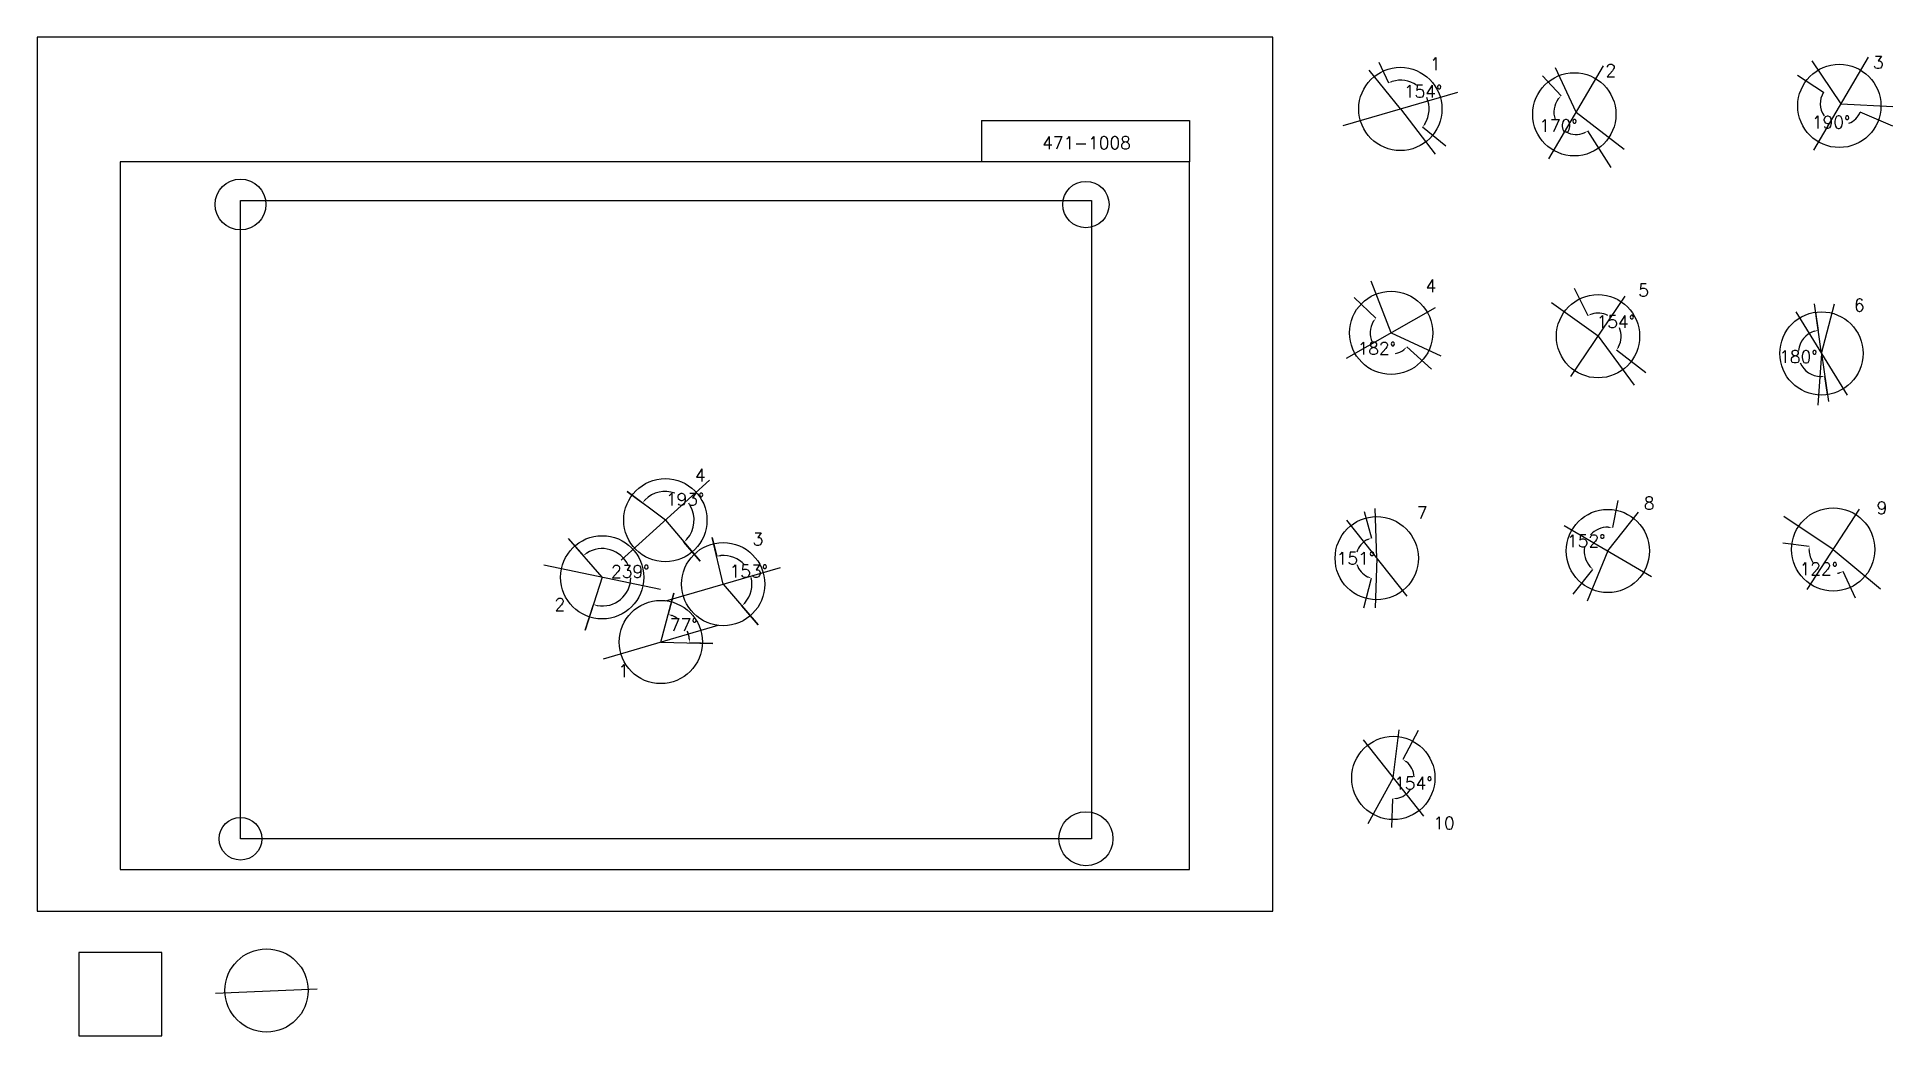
# Model space of a CAD drawing. Extents: x 0 to 2230150, y -150000 to 1050000.
import ezdxf

# ---------------------------------------------------------------- set-up
doc = ezdxf.new("R2010")
doc.units = 0
doc.header["$MEASUREMENT"] = 0
doc.layers.get('0').update_dxf_attribs({"linetype": 'CONTINUOUS'})
doc.layers.get('Defpoints').update_dxf_attribs({"linetype": 'CONTINUOUS'})
for name, color, linetype in [('_0-0_', 7, 'CONTINUOUS'), ('_0-1_V-nasSTD', 7, 'CONTINUOUS'), ('_0-2_番号', 7, 'CONTINUOUS'), ('ADD_LINE', 7, 'CONTINUOUS'), ('文字', 7, 'CONTINUOUS'), ('画像', 7, 'CONTINUOUS')]:
    doc.layers.add(name, color=color, linetype=linetype)
doc.layers.add('位置合わせ用', color=7, linetype='CONTINUOUS', plot=False)
doc.styles.get("Standard").update_dxf_attribs({"font": 'txt', "height": 15000, "bigfont": 'bigfont.shx'})
doc.dimstyles.get("Standard").update_dxf_attribs({"dimtxt": 0.18, "dimasz": 0.18, "dimexe": 0.18, "dimexo": 0.0625, "dimgap": 0.09, "dimtad": 0, "dimtih": 1, "dimtoh": 1, "dimdec": 4, "dimzin": 0, "dimdsep": 46, "dimtxsty": 'Standard', "dimcen": 0.09, "dimadec": 0, "dimazin": 0, "dimtfac": 1, "dimtdec": 4, "dimtofl": 0, "dimtmove": 0, "dimatfit": 3, "dimfxl": 1, "dimtolj": 1, "dimtzin": 0, "dimarcsym": 0})
picture_1 = doc.add_image_def('image1.jpg', size_in_pixel=(800, 600))

# ---------------------------------------------------------------- blocks, each defined once
blk = doc.blocks.new('-000-CCURVE_ORG002')
at = {"layer": '_0-0_', "color": 5, "linetype": 'Continuous'}
for p, q in [((30, -10), (10, -10)), ((10, -10), (10, -30)), ((30, -30), (30, -10)), ((10, -30), (30, -30))]:
    blk.add_line(p, q, dxfattribs=at)
blk = doc.blocks.new('-008-$$ATRU$$11$$背景色$$色$$0_0_0')
at = {"layer": '_0-2_番号'}
blk.add_blockref('-000-CCURVE_ORG002', (0, 0), dxfattribs=at)
blk = doc.blocks.new('*D27')
at = {"layer": 'ADD_LINE', "color": 0, "linetype": 'Continuous', "lineweight": -2}
for p, q in [((1612482, 1019756), (1623866, 995044)), ((1692790, 918934), (1664951, 941812))]:
    blk.add_line(p, q, dxfattribs=at)
for start, end in [(55.935441, 106.423298), (328.898292, 23.176446)]:
    blk.add_arc((1638300, 963714), 34496, start, end, dxfattribs=at)
at = {"layer": 'ADD_LINE', "color": 0}
for points in [[(1628254, 997582), (1628840, 996022), (1623866, 995045)], [(1667157, 946376), (1668518, 945414), (1664951, 941812)]]:
    blk.add_solid(points, dxfattribs=at)
at = {"layer": 'Defpoints', "color": 0}
for p in [(1612482, 1019756), (1638300, 963714), (1672046, 970868), (1692790, 918934)]:
    blk.add_point(p, dxfattribs=at)
at = {"layer": 'ADD_LINE', "color": 0, "linetype": 'Continuous', "insert": (1665608, 984790), "char_height": 15000, "attachment_point": 5}
blk.add_mtext('\\A1;154%%d', dxfattribs=at)
blk = doc.blocks.new('*D28')
at = {"color": 0, "linetype": 'Continuous', "lineweight": -2}
for p, q in [((1809179, 1003391), (1831324, 979396)), ((1891517, 893504), (1863720, 937271))]:
    blk.add_line(p, q, dxfattribs=at)
for start, end in [(143.458517, 199.177328), (242.968088, 291.666013)]:
    blk.add_arc((1849418, 959791), 26678, start, end, dxfattribs=at)
at = {"color": 0}
for points in [[(1828604, 975119), (1827364, 976233), (1831324, 979396)], [(1859646, 934256), (1858888, 935740), (1863721, 937271)]]:
    blk.add_solid(points, dxfattribs=at)
at = {"layer": 'Defpoints', "color": 0}
for p in [(1809179, 1003391), (1849418, 959791), (1823088, 955491), (1891518, 893504)]:
    blk.add_point(p, dxfattribs=at)
at = {"color": 0, "linetype": 'Continuous', "insert": (1828270, 943528), "char_height": 15000, "attachment_point": 5}
blk.add_mtext('\\A1;170%%d', dxfattribs=at)
blk = doc.blocks.new('*D31')
at = {"layer": 'ADD_LINE', "color": 0, "linetype": 'Continuous', "lineweight": -2}
for p, q in [((2115662, 1004203), (2146913, 983688)), ((2230150, 942907), (2190978, 959896))]:
    blk.add_line(p, q, dxfattribs=at)
for start, end in [(146.716384, 215.556167), (291.744567, 336.55299)]:
    blk.add_arc((2167922, 969896), 25131, start, end, dxfattribs=at)
at = {"layer": 'ADD_LINE', "color": 0}
for points in [[(2146913, 983688), (2146913, 983688), (2146913, 983688)], [(2190978, 959896), (2190978, 959896), (2190978, 959896)]]:
    blk.add_solid(points, dxfattribs=at)
at = {"layer": 'Defpoints', "color": 0}
for p in [(2115662, 1004204), (2167922, 969896), (2146156, 957332), (2230150, 942907)]:
    blk.add_point(p, dxfattribs=at)
at = {"layer": 'ADD_LINE', "color": 0, "linetype": 'Continuous', "insert": (2155982, 947782), "char_height": 15000, "attachment_point": 5}
blk.add_mtext('\\A1;190%%d', dxfattribs=at)
blk = doc.blocks.new('*D492')
at = {"color": 0, "linetype": 'Continuous', "lineweight": -2}
for p, q in [((1582560, 737261), (1608834, 712185)), ((1675657, 651191), (1646046, 677753))]:
    blk.add_line(p, q, dxfattribs=at)
for start, end in [(147.654398, 205.986177), (282.024317, 306.788949)]:
    blk.add_arc((1627174, 694681), 25352, start, end, dxfattribs=at)
at = {"color": 0}
for points in [[(1606412, 707733), (1605099, 708759), (1608834, 712185)], [(1642919, 673763), (1641794, 674993), (1646046, 677753)]]:
    blk.add_solid(points, dxfattribs=at)
at = {"layer": 'Defpoints', "color": 0}
for p in [(1582560, 737262), (1627174, 694681), (1602920, 687300), (1675658, 651190)]:
    blk.add_point(p, dxfattribs=at)
at = {"color": 0, "linetype": 'Continuous', "insert": (1609955, 676073), "char_height": 15000, "attachment_point": 5}
blk.add_mtext('\\A1;182%%d', dxfattribs=at)
blk = doc.blocks.new('*D493')
at = {"color": 0, "linetype": 'Continuous', "lineweight": -2}
for p, q in [((1847215, 748386), (1863522, 715452)), ((1933285, 646506), (1897834, 673710))]:
    blk.add_line(p, q, dxfattribs=at)
for start, end in [(64.877904, 105.999917), (332.840982, 21.383423)]:
    blk.add_arc((1875830, 690596), 27737, start, end, dxfattribs=at)
at = {"color": 0}
for points in [[(1867883, 718035), (1868485, 716481), (1863522, 715453)], [(1899804, 678380), (1901213, 677489), (1897835, 673710)]]:
    blk.add_solid(points, dxfattribs=at)
at = {"layer": 'Defpoints', "color": 0}
for p in [(1847214, 748386), (1887525, 715747), (1875830, 690596), (1933286, 646506)]:
    blk.add_point(p, dxfattribs=at)
at = {"color": 0, "linetype": 'Continuous', "insert": (1897257, 708209), "char_height": 15000, "attachment_point": 5}
blk.add_mtext('\\A1;154%%d', dxfattribs=at)
blk = doc.blocks.new('*D494')
at = {"color": 0, "linetype": 'Continuous', "lineweight": -2}
for p, q in [((2097719, 442479), (2129651, 438247)), ((2185031, 375777), (2170441, 407971))]:
    blk.add_line(p, q, dxfattribs=at)
for start, end in [(182.32444, 213.011449), (280.28229, 284.506363)]:
    blk.add_arc((2158450, 434431), 29051, start, end, dxfattribs=at)
at = {"color": 0}
for points in [[(2130255, 433215), (2128590, 433290), (2129651, 438247)], [(2166004, 405520), (2165449, 407092), (2170441, 407970)]]:
    blk.add_solid(points, dxfattribs=at)
at = {"layer": 'Defpoints', "color": 0}
for p in [(2097719, 442479), (2158450, 434431), (2134111, 418569), (2185032, 375776)]:
    blk.add_point(p, dxfattribs=at)
at = {"color": 0, "linetype": 'Continuous', "insert": (2141135, 411104), "char_height": 15000, "attachment_point": 5}
blk.add_mtext('\\A1;122%%d', dxfattribs=at)
blk = doc.blocks.new('*D495')
at = {"color": 0, "linetype": 'Continuous', "lineweight": -2}
for p, q in [((1899485, 493442), (1893065, 460614)), ((1845899, 380648), (1869761, 410403))]:
    blk.add_line(p, q, dxfattribs=at)
for start, end in [(88.997379, 136.834749), (170.916699, 221.208715)]:
    blk.add_arc((1887594, 432640), 28505, start, end, dxfattribs=at)
at = {"color": 0}
for points in [[(1888005, 460311), (1888181, 461969), (1893065, 460615)], [(1865573, 413259), (1866726, 414463), (1869761, 410403)]]:
    blk.add_solid(points, dxfattribs=at)
at = {"layer": 'Defpoints', "color": 0}
for p in [(1899486, 493442), (1869381, 454567), (1887594, 432640), (1845899, 380648)]:
    blk.add_point(p, dxfattribs=at)
at = {"color": 0, "linetype": 'Continuous', "insert": (1861739, 444640), "char_height": 15000, "attachment_point": 5}
blk.add_mtext('\\A1;152%%d', dxfattribs=at)
blk = doc.blocks.new('*D496')
at = {"color": 0, "linetype": 'Continuous', "lineweight": -2}
for p, q in [((1594921, 479957), (1603443, 448007)), ((1594453, 364310), (1603625, 399771))]:
    blk.add_line(p, q, dxfattribs=at)
for start, end in [(116.442259, 162.722612), (197.730428, 243.989803)]:
    blk.add_arc((1609870, 423913), 24936, start, end, dxfattribs=at)
at = {"color": 0}
for points in [[(1599060, 445461), (1598471, 447020), (1603443, 448007)], [(1598646, 400720), (1599223, 402284), (1603625, 399771)]]:
    blk.add_solid(points, dxfattribs=at)
at = {"layer": 'Defpoints', "color": 0}
for p in [(1594921, 479958), (1587247, 434403), (1609870, 423913), (1594453, 364310)]:
    blk.add_point(p, dxfattribs=at)
at = {"color": 0, "linetype": 'Continuous', "insert": (1584933, 423819), "char_height": 15000, "attachment_point": 5}
blk.add_mtext('\\A1;151%%d', dxfattribs=at)
blk = doc.blocks.new('*D497')
at = {"color": 0, "linetype": 'Continuous', "lineweight": -2}
for p, q in [((2137280, 719501), (2140368, 697666)), ((2151611, 620534), (2148379, 642348))]:
    blk.add_line(p, q, dxfattribs=at)
for start, end in [(108.314688, 172.816777), (204.310121, 268.164898)]:
    blk.add_arc((2144282, 669994), 27948, start, end, dxfattribs=at)
at = {"color": 0}
for points in [[(2135690, 695715), (2135310, 697337), (2140368, 697666)], [(2143435, 641228), (2143339, 642892), (2148379, 642348)]]:
    blk.add_solid(points, dxfattribs=at)
at = {"layer": 'Defpoints', "color": 0}
for p in [(2137280, 719501), (2144282, 669994), (2122350, 652671), (2151611, 620534)]:
    blk.add_point(p, dxfattribs=at)
at = {"color": 0, "linetype": 'Continuous', "insert": (2116623, 665988), "char_height": 15000, "attachment_point": 5}
blk.add_mtext('\\A1;180%%d', dxfattribs=at)
blk = doc.blocks.new('*D662')
at = {"color": 0, "linetype": 'Continuous', "lineweight": -2}
for p, q in [((1659684, 217062), (1641346, 182000)), ((1628066, 100544), (1629066, 134978))]:
    blk.add_line(p, q, dxfattribs=at)
for start, end in [(2.755917, 50.881259), (279.845571, 326.395586)]:
    blk.add_arc((1629789, 159904), 24936, start, end, dxfattribs=at)
at = {"color": 0}
for points in [[(1645980, 179947), (1645064, 178555), (1641346, 182001)], [(1633993, 136166), (1634112, 134504), (1629066, 134978)]]:
    blk.add_solid(points, dxfattribs=at)
at = {"layer": 'Defpoints', "color": 0}
for p in [(1659684, 217062), (1629789, 159904), (1648804, 143771), (1628066, 100544)]:
    blk.add_point(p, dxfattribs=at)
at = {"color": 0, "linetype": 'Continuous', "insert": (1653916, 153603), "char_height": 15000, "attachment_point": 5}
blk.add_mtext('\\A1;154%%d', dxfattribs=at)
blk = doc.blocks.new('*D665')
at = {"layer": 'ADD_LINE', "color": 0, "linetype": 'Continuous', "lineweight": -2}
for p, q in [((709282, 504148), (727471, 490399)), ((796874, 420302), (777325, 443310))]:
    blk.add_line(p, q, dxfattribs=at)
for start, end in [(70.804115, 134.601633), (318.665741, 30.634329)]:
    blk.add_arc((754989, 469597), 34496, start, end, dxfattribs=at)
at = {"layer": 'ADD_LINE', "color": 0}
for points in [[(730140, 494708), (731393, 493609), (727471, 490399)], [(780306, 447409), (781475, 446221), (777325, 443310)]]:
    blk.add_solid(points, dxfattribs=at)
at = {"layer": 'Defpoints', "color": 0}
for p in [(709282, 504148), (754989, 469597), (788380, 478258), (796874, 420302)]:
    blk.add_point(p, dxfattribs=at)
at = {"layer": 'ADD_LINE', "color": 0, "linetype": 'Continuous', "insert": (778676, 494675), "char_height": 15000, "attachment_point": 5}
blk.add_mtext('\\A1;193%%d', dxfattribs=at)
blk = doc.blocks.new('*D668')
at = {"layer": 'ADD_LINE', "color": 0, "linetype": 'Continuous', "lineweight": -2}
for p, q in [((811397, 448875), (816666, 426338)), ((866404, 343950), (846986, 366573))]:
    blk.add_line(p, q, dxfattribs=at)
for start, end in [(42.055864, 94.847167), (318.952663, 13.592325)]:
    blk.add_arc((824519, 392748), 34496, start, end, dxfattribs=at)
at = {"layer": 'ADD_LINE', "color": 0}
for points in [[(821474, 427944), (821734, 426298), (816666, 426338)], [(849947, 370687), (851121, 369504), (846986, 366573)]]:
    blk.add_solid(points, dxfattribs=at)
at = {"layer": 'Defpoints', "color": 0}
for p in [(811396, 448875), (824519, 392748), (859003, 393639), (866404, 343950)]:
    blk.add_point(p, dxfattribs=at)
at = {"layer": 'ADD_LINE', "color": 0, "linetype": 'Continuous', "insert": (855282, 408355), "char_height": 15000, "attachment_point": 5}
blk.add_mtext('\\A1;153%%d', dxfattribs=at)
blk = doc.blocks.new('*D671')
at = {"layer": 'ADD_LINE', "color": 0, "linetype": 'Continuous', "lineweight": -2}
for p, q in [((765023, 381892), (758323, 356566)), ((811865, 321466), (783981, 322250))]:
    blk.add_line(p, q, dxfattribs=at)
for start, end in [(54.710655, 66.86794), (6.703437, 22.420559)]:
    blk.add_arc((749499, 323218), 34496, start, end, dxfattribs=at)
at = {"layer": 'ADD_LINE', "color": 0}
for points in [[(763322, 355728), (762780, 354152), (758323, 356566)], [(782927, 327208), (784592, 327282), (783981, 322250)]]:
    blk.add_solid(points, dxfattribs=at)
at = {"layer": 'Defpoints', "color": 0}
for p in [(765024, 381892), (781016, 337242), (749499, 323218), (811865, 321466)]:
    blk.add_point(p, dxfattribs=at)
at = {"layer": 'ADD_LINE', "color": 0, "linetype": 'Continuous', "insert": (777126, 343875), "char_height": 15000, "attachment_point": 5}
blk.add_mtext('\\A1;77%%d', dxfattribs=at)
blk = doc.blocks.new('*D674')
at = {"layer": 'ADD_LINE', "color": 0, "linetype": 'Continuous', "lineweight": -2}
for p, q in [((638551, 447733), (656467, 427054)), ((658694, 337393), (668535, 368129))]:
    blk.add_line(p, q, dxfattribs=at)
for start, end in [(24.712546, 122.591811), (260.557492, 359.038707)]:
    blk.add_arc((679054, 400982), 34496, start, end, dxfattribs=at)
at = {"layer": 'ADD_LINE', "color": 0}
for points in [[(659975, 430713), (660972, 429378), (656467, 427054)], [(673591, 367764), (673199, 366144), (668535, 368129)]]:
    blk.add_solid(points, dxfattribs=at)
at = {"layer": 'Defpoints', "color": 0}
for p in [(638551, 447734), (679054, 400982), (709455, 384680), (658694, 337392)]:
    blk.add_point(p, dxfattribs=at)
at = {"layer": 'ADD_LINE', "color": 0, "linetype": 'Continuous', "insert": (712848, 407903), "char_height": 15000, "attachment_point": 5}
blk.add_mtext('\\A1;239%%d', dxfattribs=at)

msp = doc.modelspace()

# ---------------------------------------------------------------- linework, layer by layer
at = {"layer": '_0-1_V-nasSTD', "color": 7, "linetype": 'Continuous'}
for p, q in [((1485000, 1050000), (0, 1050000)), ((0, 1050000), (0, 0)), ((1485000, 1050000), (0, 1050000)), ((0, 1050000), (0, 0)), ((1485000, 0), (1485000, 1050000)), ((1485000, 0), (1485000, 1050000)), ((1135000, 950000), (1135000, 900000)), ((1135000, 950000), (1385000, 950000)), ((1385000, 950000), (1385000, 900000)), ((1385000, 900000), (100000, 900000)), ((100000, 900000), (100000, 50000)), ((1385000, 50000), (1385000, 900000)), ((100000, 50000), (1385000, 50000)), ((0, 0), (1485000, 0)), ((0, 0), (1485000, 0))]:
    msp.add_line(p, q, dxfattribs=at)
at = {"layer": 'ADD_LINE', "color": 5, "linetype": 'Continuous'}
for p, q in [((1638300.12759, 963713.94411), (1600657, 1010465.5)), ((1849417.68706, 959791.40858), (1824731.61592, 1013095)), ((2167921.53926, 969895.92252), (2133337.061, 1021586.01265)), ((1638300.12759, 963713.94411), (1680185.5, 909330)), ((1849417.68706, 959791.40858), (1907070.5, 915461)), ((2167921.53926, 969895.92252), (2230150.4375, 966693.63309)), ((1627173.85936, 694681.42053), (1603053, 756584)), ((1875829.60478, 690595.69901), (1819695, 730821)), ((2144282.17651, 669993.66595), (2135874.84661, 729434.5)), ((2144282.17651, 669993.66595), (2159881.11393, 729434.5)), ((1627173.85936, 694681.42053), (1686782, 666999.5)), ((1875829.60478, 690595.69901), (1919233, 631868.5)), ((2144282.17651, 669993.66595), (2139973.5, 607862)), ((2144282.17651, 669993.66595), (2152852.5, 612158.5)), ((754988.75, 469597.44411), (709282, 504148)), ((754988.75, 469597.44411), (796874.12241, 420301.58366)), ((1609869.59541, 423912.59025), (1607859.5021, 483624.43754)), ((1887594.19761, 432639.77192), (1924592.5, 479202.5)), ((2158449.59821, 434430.75199), (2099218, 473956.5)), ((679054.25, 400981.94411), (638551.23039, 447733.5)), ((824518.75, 392748.44411), (811396.5, 448875)), ((1609869.59541, 423912.59025), (1608159.50179, 364310.06247)), ((1887594.19761, 432639.77192), (1862762, 372404)), ((2158449.59821, 434430.75199), (2215384.5, 387018.5)), ((679054.25, 400981.94411), (658693.5, 337392.5)), ((749499.25, 323217.94411), (765023.5, 381892)), ((824518.75, 392748.44411), (866404.12241, 343949.94318)), ((749499.25, 323217.94411), (811865, 321466.5)), ((1629789, 159904), (1636845.5, 217647.28885)), ((1629789, 159904), (1599375.79815, 104642.5))]:
    msp.add_line(p, q, dxfattribs=at)
at = {"layer": 'ADD_LINE', "color": 1, "linetype": 'Continuous'}
for p, q in [((1816519.43706, 903878.65858), (1882315.93706, 1015704.15858)), ((2135023.28926, 913983.17252), (2200819.78926, 1025808.67252)), ((1569397.37759, 943664.44411), (1707202.87759, 983763.44411)), ((1843082.10478, 642335.94901), (1908577.10478, 738855.44901)), ((1573690.48436, 664418.92053), (1680657.23436, 724943.92053)), ((2113351.05151, 720119.29095), (2175213.30151, 619868.04095)), ((808220.8563, 517721.39103), (701756.6437, 421473.4972)), ((1573599.84541, 469670.84025), (1646139.34541, 378154.34025)), ((2126994.59821, 386171.00199), (2189904.59821, 482690.50199)), ((1835025.69761, 463233.02192), (1940162.69761, 402046.52192)), ((749303.08684, 386330.24351), (608805.41316, 415633.64471)), ((755616, 372698.94411), (893421.5, 412797.94411)), ((680596.5, 303168.44411), (818402, 343267.44411)), ((1593519.25, 205662.25), (1666058.75, 114145.75)), ((214262.32302, -98799.56876), (336470.78129, -93322.43898))]:
    msp.add_line(p, q, dxfattribs=at)
at = {"layer": 'ADD_LINE', "color": 5, "linetype": 'ByBlock'}
for centre in [(1638300.12759, 963713.94411), (1847299.84098, 957259.81804), (2165803.69318, 967364.33199), (1627173.85936, 694681.42053), (1875829.60478, 690595.69901), (2144282.17651, 669993.66595), (754988.75, 469597.44411), (1609869.59541, 423912.59025), (1887594.19761, 432639.77192), (2158449.59821, 434430.75199), (679054.25, 400981.94411), (824518.75, 392748.44411), (749499.25, 323217.94411), (1629789, 159904), (275704.61091, -95468.83904)]:
    msp.add_circle(centre, 50000, dxfattribs=at)
at = {"layer": '位置合わせ用', "color": 5, "linetype": 'Continuous'}
for centre, radius in [((244424.4, 848880.595), 30579.2687), ((1260424.4, 848880.595), 27848.33235), ((244424.4, 86880.595), 25672.78835), ((1260424.4, 86880.595), 32483.49996)]:
    msp.add_circle(centre, radius, dxfattribs=at)

# ---------------------------------------------------------------- block references
at = {"layer": '_0-0_', "xscale": 5000, "yscale": 5000, "zscale": 5000}
msp.add_blockref('-008-$$ATRU$$11$$背景色$$色$$0_0_0', (0, 0), dxfattribs=at)

# ---------------------------------------------------------------- texts
at = {"layer": '文字', "color": 5, "linetype": 'Continuous'}
for s, p in [('3', (2206162.5, 1012123.5)), ('1', (1673664.84659, 1010338.61449)), ('2', (1884735.5, 1002469.5)), ('4', (1668695.5, 743754)), ('5', (1924216.5, 738393)), ('6', (2183311.5, 720524.5)), ('4', (790353.469, 516222.11449)), ('8', (1930840.69761, 482615.93968)), ('9', (2210625.69761, 476897.98348)), ('7', (1657991.59541, 471180.02727)), ('3', (859883.469, 439373.11449)), ('2', (621788.5, 360760.5)), ('1', (698491.5, 281130)), ('10', (1677911, 98195.5))]:
    msp.add_text(s, height=15000, dxfattribs=at).set_placement(p)
at = {"layer": '文字', "linetype": 'Continuous'}
msp.add_text('471-1008', height=15000, dxfattribs=at).set_placement((1207698.06436, 915464.91089))

# ---------------------------------------------------------------- dimensions: what is measured, and where the dimension line sits
at = {"color": 5, "linetype": 'Continuous'}
for base, center, p1, p2, picture, middle in [((1823088.23526, 955490.96023), (1849417.68706, 959791.40858), (1809178.77504, 1003391.05715), (1891517.5, 893504), '*D28', (1828269.9978, 943527.67201)), ((1602919.66927, 687300.1765), (1627173.85936, 694681.42053), (1582560, 737261.5), (1675657.5, 651190.5), '*D492', (1609955.37168, 676073.03042)), ((1887525.02456, 715746.55986), (1875829.60478, 690595.69901), (1847214.5, 748386.5), (1933285.5, 646506), '*D493', (1897256.73514, 708208.95339)), ((2122350.14113, 652670.99813), (2144282.17651, 669993.66595), (2137279.85621, 719500.91301), (2151611.40936, 620533.75951), '*D497', (2116622.71578, 665988.26601)), ((1869381.14317, 454567.03326), (1887594.19761, 432639.77192), (1899485.5, 493442.5), (1845899, 380648), '*D495', (1861738.50652, 444639.91276)), ((1587247.09662, 434402.94997), (1609869.59541, 423912.59025), (1594921, 479957.5), (1594452.55209, 364310), '*D496', (1584933.35154, 423818.56891)), ((2134111.47282, 418568.6119), (2158449.59821, 434430.75199), (2097719, 442479), (2185031.5, 375776.5), '*D494', (2141135.0292, 411103.5675)), ((1648803.90553, 143771.4718), (1629789, 159904), (1659684.47103, 217061.94462), (1628066.5, 100544), '*D662', (1653916.18486, 153602.8851))]:
    dim = msp.add_angular_dim_3p(base=base, center=center, p1=p1, p2=p2, dimstyle='Standard', override={"dimasz": 5000, "dimtmove": 2}, dxfattribs=at)
    dim.commit()
    dim.dimension.update_dxf_attribs({"geometry": picture, "text_midpoint": middle})
at = {"layer": 'ADD_LINE', "color": 5, "linetype": 'Continuous'}
for base, center, p1, p2, override, picture, middle in [((1672045.78438, 970867.8893), (1638300.12759, 963713.94411), (1612481.5, 1019756.5), (1692790, 918933.5), {"dimasz": 5000, "dimtmove": 2}, '*D27', (1665608.30751, 984790.2719)), ((2146156.07889, 957332.10205), (2167921.53926, 969895.92252), (2115661.5, 1004203.5), (2230150.5, 942906.93528), {"dimtmove": 2}, '*D31', (2155981.84538, 947781.93238)), ((788379.51967, 478257.9744), (754988.75, 469597.44411), (709282, 504148), (796874.12241, 420301.58366), {"dimasz": 5000, "dimtmove": 2}, '*D665', (778675.52436, 494675.02382)), ((709454.8644, 384680.07526), (679054.25, 400981.94411), (638551.23039, 447733.5), (658693.5, 337392.5), {"dimasz": 5000, "dimtmove": 2}, '*D674', (712848.37786, 407903.30279)), ((859002.86718, 393639.48083), (824518.75, 392748.44411), (811396.5, 448875), (866404.12241, 343949.94318), {"dimasz": 5000, "dimtmove": 2}, '*D668', (855281.88813, 408355.41743)), ((781015.61427, 337241.74769), (749499.25, 323217.94411), (765023.5, 381892), (811865, 321466.5), {"dimasz": 5000, "dimtmove": 2}, '*D671', (777126.14139, 343874.73855))]:
    dim = msp.add_angular_dim_3p(base=base, center=center, p1=p1, p2=p2, dimstyle='Standard', override=override, dxfattribs=at)
    dim.commit()
    dim.dimension.update_dxf_attribs({"geometry": picture, "text_midpoint": middle})

# ---------------------------------------------------------------- pictures from other files: only their frames are drawn
at = {"layer": '画像', "color": 5, "linetype": 'Continuous'}
image = msp.add_image(picture_1, insert=(244424.4, 86880.595), size_in_units=(1022534.06168, 766900.54626), dxfattribs=at)
image.dxf.flags = 7

doc.saveas('drawing.dxf')
